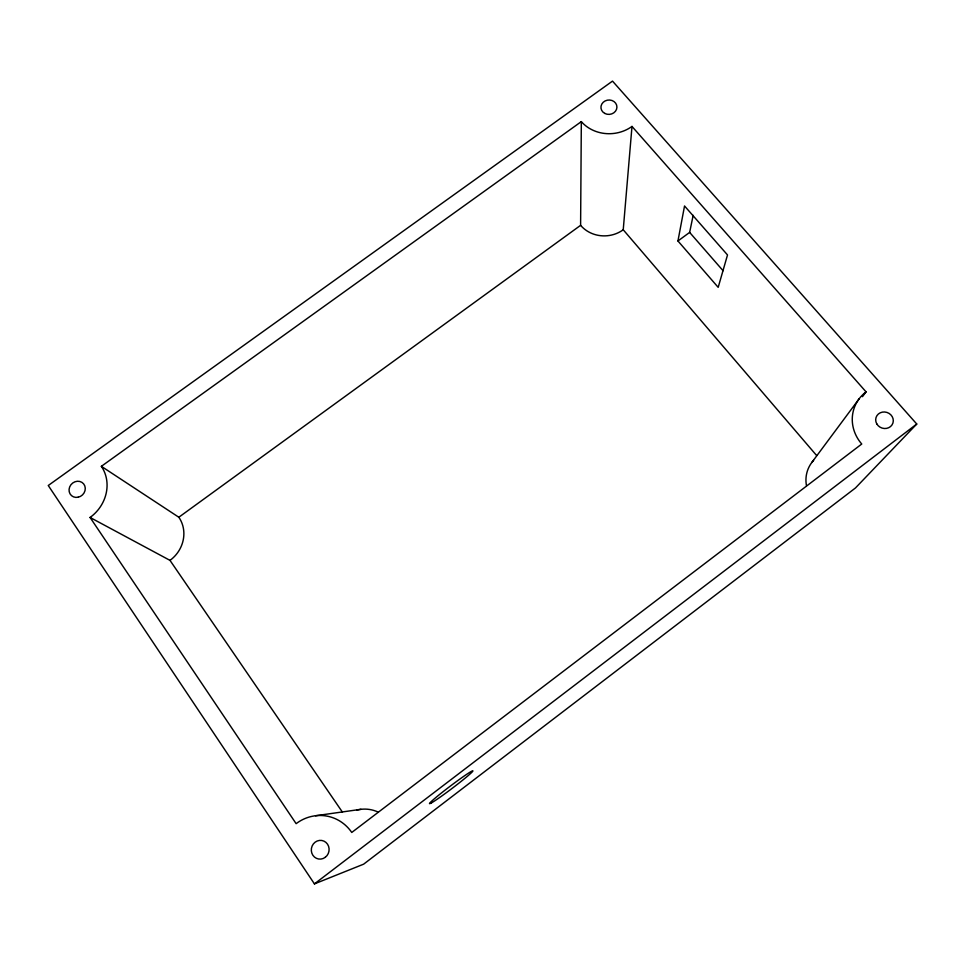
<?xml version="1.0" encoding="UTF-8"?>
<svg xmlns="http://www.w3.org/2000/svg" width="965" height="965" viewBox="0 0 965 965"><rect width="100%" height="100%" fill="white"/><g stroke="black" fill="none" stroke-linecap="round" stroke-linejoin="round"><path stroke-width="1.45" d="M342.418 812.12L169.997 560.375A31.821 29.469 -45.9 0 0 178.827 517.24L580.604 225.328L581.328 121.614A35.97 32.255 -5.2 0 0 631.991 126.439L866.063 391.874A40.035 36.887 20 0 0 861.745 444.021L351.755 832.457A42.448 39.999 -76.7 0 0 296.134 823.664L90.071 517.457A38.117 34.631 -44.1 0 0 101.361 466.324L581.328 121.614M816.631 455.528L623.233 229.767L631.991 126.439M677.949 240.973L684.535 205.979L727.514 254.953L718.189 287.341L677.949 240.973L689.637 232.408L693.159 215.352M811.855 462.416L859.2 398.726M862.469 396.675L866.063 391.874M916.75 424.021L855.448 487.976L363.636 864.17L314.433 883.892L48.25 485.504L612.51 81.108L916.75 424.021L314.433 883.892M315.531 815.751L360.97 809.309M90.071 517.457L169.997 560.375M101.361 466.324L178.827 517.24M689.637 232.408L723.087 270.731M623.233 229.767A30.289 27.78 -4.4 0 1 580.604 225.328M806.438 485.504A33.172 31.025 22.3 0 1 813.591 460.341M356.712 810.118A34.885 33.124 -79.3 0 1 377.822 811.951M430.969 803.157L429.666 803.676A27.129 1.448 -37.1 0 1 458.315 780.178A27.129 1.448 -37.1 0 1 466.734 776.825A27.129 1.448 -37.1 0 1 430.969 803.157M604.778 113.424A7.997 7.189 -5.2 0 0 616.924 107.212A7.997 7.189 -5.2 0 0 605.079 100.963A7.997 7.189 -5.2 0 0 604.778 113.424M325.314 857.282A9.409 8.878 -76.3 0 0 323.987 841.142A9.409 8.878 -76.3 0 0 311.333 850.792A9.409 8.878 -76.3 0 0 325.314 857.282M78.165 497.228A8.468 7.708 -44.1 0 0 83.629 483.863A8.468 7.708 -44.1 0 0 69.685 486.903A8.468 7.708 -44.1 0 0 78.165 497.228M876.763 423.84A8.878 8.19 19.7 0 0 892.01 424.914A8.878 8.19 19.7 0 0 884.7 411.995A8.878 8.19 19.7 0 0 876.763 423.84"/></g></svg>
